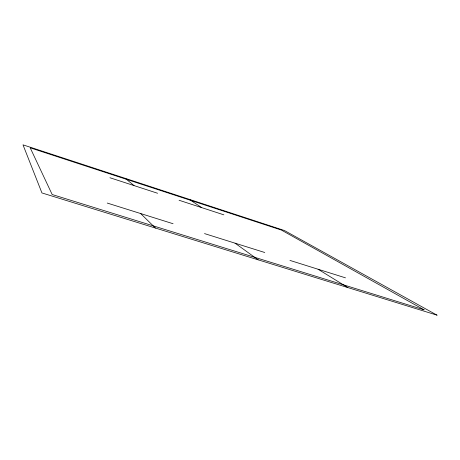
<?xml version="1.0" encoding="UTF-8"?>
<svg xmlns="http://www.w3.org/2000/svg" width="460" height="460" viewBox="0 0 460 460"><rect width="100%" height="100%" fill="white"/><g stroke="black" fill="none" stroke-linecap="round" stroke-linejoin="round"><path stroke-width="0.69" d="M107.243 203.061L173.058 223.721M204.522 233.594L264.759 252.505M289.95 260.412L345.494 277.846M109.946 177.744L157.602 193.263M179.084 200.261L223.842 214.837M318.107 269.249L347.806 287.558M189.192 199.312L201.698 207.627M235.077 243.185L258.192 259.837M125.333 178.382L134.032 185.587M140.645 213.549L155.445 228.051M437 315.152L41.94 192.941L23 144.848L284.452 230.529L437 315.152M424.062 309.827L52.164 194.522L30.199 147.809L281.347 230.046L424.062 309.827"/></g></svg>
